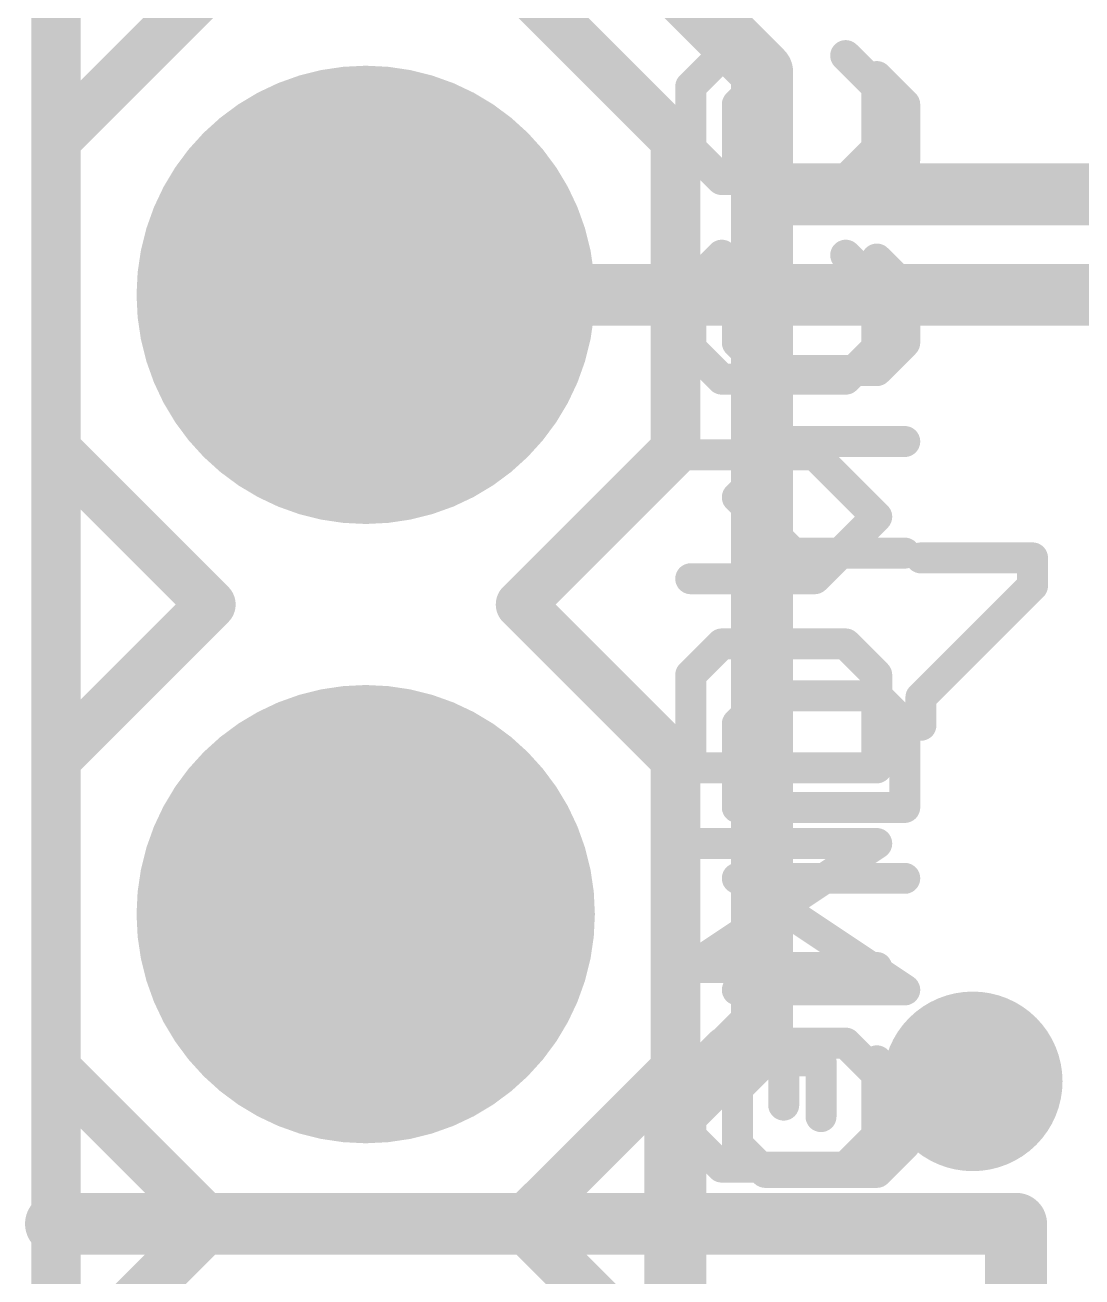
# Model space of a CAD drawing. Extents: x -37 to 70, y -23 to 28.
# Drawn here: x -0.13 to 4.21, y 17.56 to 22.7 of the extents above; entities that cross this region are included whole.
import ezdxf

# ---------------------------------------------------------------- set-up
doc = ezdxf.new("R2010")
doc.units = 0
for name, color, linetype in [('1', 12, 'CONTINUOUS'), ('16', 132, 'CONTINUOUS'), ('17', 110, 'CONTINUOUS'), ('18', 110, 'CONTINUOUS'), ('20', 53, 'CONTINUOUS'), ('21', 41, 'CONTINUOUS'), ('22', 40, 'CONTINUOUS')]:
    doc.layers.add(name, color=color, linetype=linetype)

# ---------------------------------------------------------------- blocks, each defined once
blk = doc.blocks.new('ROUNDP')
at = {"const_width": 0.5}
blk.add_lwpolyline([(0, -0.25, 1), (0, 0.25, 1), (0, -0.25)], format="xyb", dxfattribs=at)
blk = doc.blocks.new('ROUNDV')
at = {"const_width": 0.5}
blk.add_lwpolyline([(0, -0.25, 1), (0, 0.25, 1), (0, -0.25)], format="xyb", dxfattribs=at)

msp = doc.modelspace()

# ---------------------------------------------------------------- linework, layer by layer
at = {"layer": '1'}
for points, const_width in [([(0, 27.94), (0, 0)], 0.2032), ([(2.8956, 22.5044), (1.27, 24.13)], 0.254), ([(2.8956, 22.0027), (2.8956, 22.5044)], 0.254), ([(2.8956, 18.5928), (2.8956, 22.0027)], 0.254), ([(6.35, 22.0027), (2.8956, 22.0027)], 0.254), ([(2.54, 18.2372), (2.8956, 18.5928)], 0.254), ([(2.54, 11.938), (2.54, 18.2372)], 0.254)]:
    msp.add_lwpolyline(points, dxfattribs=dict(at, const_width=const_width))
at = {"layer": '1', "const_width": 0.127}
for points in [[(2.9591, 22.5044, 1), (2.8321, 22.5044)], [(2.8507, 22.4595, 1), (2.9405, 22.5493)], [(2.9591, 22.0027, 1), (2.8321, 22.0027)], [(2.8956, 22.0662, 1), (2.8956, 21.9392)], [(2.8321, 22.0027, 1), (2.9591, 22.0027)], [(2.9405, 18.5479, 1), (2.8507, 18.6377)], [(2.8321, 18.5928, 1), (2.9591, 18.5928)], [(2.6035, 18.2372, 1), (2.4765, 18.2372)], [(2.4951, 18.2821, 1), (2.5849, 18.1923)]]:
    msp.add_lwpolyline(points, format="xyb", dxfattribs=at)
at = {"layer": '16'}
for points, const_width in [([(0, 0), (0, 27.94)], 0.2032), ([(1.27, 21.59), (8.636, 21.59)], 0.254)]:
    msp.add_lwpolyline(points, dxfattribs=dict(at, const_width=const_width))
at = {"layer": '16', "const_width": 0.127}
msp.add_lwpolyline([(1.27, 21.6535, 1), (1.27, 21.5265)], format="xyb", dxfattribs=at)
at = {"layer": '20', "const_width": 0.2032}
msp.add_lwpolyline([(0, 27.94), (0, 0)], dxfattribs=at)
at = {"layer": '21'}
for points, const_width in [([(2.73, 22.5712), (2.6029, 22.4441)], 0.127), ([(3.3655, 22.4441), (3.2384, 22.5712)], 0.127), ([(2.6029, 22.4441), (2.6029, 22.1899)], 0.127), ([(3.3655, 22.1899), (3.3655, 22.4441)], 0.127), ([(2.6029, 22.1899), (2.73, 22.0628)], 0.127), ([(3.2384, 22.0628), (3.3655, 22.1899)], 0.127), ([(2.73, 22.0628), (3.2384, 22.0628)], 0.127), ([(2.73, 21.7526), (2.6029, 21.6255)], 0.127), ([(3.3655, 21.6255), (3.2384, 21.7526)], 0.127), ([(2.6029, 21.6255), (2.6029, 21.3713)], 0.127), ([(3.3655, 21.3713), (3.3655, 21.6255)], 0.127), ([(2.6029, 21.3713), (2.73, 21.2442)], 0.127), ([(3.2384, 21.2442), (3.3655, 21.3713)], 0.127), ([(2.73, 21.2442), (3.2384, 21.2442)], 0.127), ([(3.1113, 20.9341), (2.6029, 20.9341)], 0.127), ([(3.3655, 20.6798), (3.1113, 20.9341)], 0.127), ([(3.1113, 20.4256), (3.3655, 20.6798)], 0.127), ([(3.5468, 20.5111), (4.0044, 20.5111)], 0.127), ([(4.0044, 20.5111), (4.0044, 20.3967)], 0.127), ([(2.6029, 20.4256), (3.1113, 20.4256)], 0.127), ([(4.0044, 20.3967), (3.5468, 19.9391)], 0.127), ([(2.73, 20.1582), (2.6029, 20.0311)], 0.127), ([(3.2384, 20.1582), (2.73, 20.1582)], 0.127), ([(3.3655, 20.0311), (3.2384, 20.1582)], 0.127), ([(2.6029, 20.0311), (2.6029, 19.6498)], 0.127), ([(3.3655, 19.6498), (3.3655, 20.0311)], 0.127), ([(3.5468, 19.9391), (3.5468, 19.8247)], 0.127), ([(2.6029, 19.6498), (3.3655, 19.6498)], 0.127), ([(2.6029, 18.8312), (3.3655, 19.3396)], 0.127), ([(3.3655, 19.3396), (2.6029, 19.3396)], 0.127), ([(3.3655, 18.8312), (2.6029, 18.8312)], 0.127), ([(2.73, 18.5211), (2.6029, 18.394)], 0.127), ([(3.2384, 18.5211), (2.9842, 18.5211)], 0.127), ([(2.9842, 18.5211), (2.9842, 18.2668)], 0.127), ([(3.3655, 18.394), (3.2384, 18.5211)], 0.127), ([(2.6029, 18.394), (2.6029, 18.1397)], 0.127), ([(3.3655, 18.1397), (3.3655, 18.394)], 0.127), ([(2.6029, 18.1397), (2.73, 18.0126)], 0.127), ([(3.2384, 18.0126), (3.3655, 18.1397)], 0.127), ([(2.73, 18.0126), (3.2384, 18.0126)], 0.127), ([(0, 17.78), (3.937, 17.78)], 0.254), ([(3.937, 17.78), (3.937, 15.24)], 0.254)]:
    msp.add_lwpolyline(points, dxfattribs=dict(at, const_width=const_width))
for points, const_width in [([(2.7524, 22.5488, 1), (2.7075, 22.5937)], 0.0635), ([(3.2608, 22.5937, 1), (3.2159, 22.5488)], 0.0635), ([(2.6346, 22.4441, 1), (2.5711, 22.4441)], 0.0635), ([(2.5804, 22.4666, 1), (2.6253, 22.4217)], 0.0635), ([(3.3973, 22.4441, 1), (3.3338, 22.4441)], 0.0635), ([(3.343, 22.4217, 1), (3.388, 22.4666)], 0.0635), ([(2.6253, 22.2123, 1), (2.5804, 22.1674)], 0.0635), ([(3.388, 22.1674, 1), (3.343, 22.2123)], 0.0635), ([(2.5711, 22.1899, 1), (2.6346, 22.1899)], 0.0635), ([(3.3338, 22.1899, 1), (3.3973, 22.1899)], 0.0635), ([(2.73, 22.0945, 1), (2.73, 22.031)], 0.0635), ([(2.7075, 22.0403, 1), (2.7524, 22.0852)], 0.0635), ([(3.2159, 22.0852, 1), (3.2608, 22.0403)], 0.0635), ([(3.2384, 22.031, 1), (3.2384, 22.0945)], 0.0635), ([(2.7524, 21.7302, 1), (2.7075, 21.7751)], 0.0635), ([(3.2608, 21.7751, 1), (3.2159, 21.7302)], 0.0635), ([(2.6346, 21.6255, 1), (2.5711, 21.6255)], 0.0635), ([(2.5804, 21.648, 1), (2.6253, 21.6031)], 0.0635), ([(3.3973, 21.6255, 1), (3.3338, 21.6255)], 0.0635), ([(3.343, 21.6031, 1), (3.388, 21.648)], 0.0635), ([(2.6253, 21.3938, 1), (2.5804, 21.3489)], 0.0635), ([(3.388, 21.3489, 1), (3.343, 21.3938)], 0.0635), ([(2.5711, 21.3713, 1), (2.6346, 21.3713)], 0.0635), ([(3.3338, 21.3713, 1), (3.3973, 21.3713)], 0.0635), ([(2.73, 21.276, 1), (2.73, 21.2125)], 0.0635), ([(2.7075, 21.2218, 1), (2.7524, 21.2667)], 0.0635), ([(3.2159, 21.2667, 1), (3.2608, 21.2218)], 0.0635), ([(3.2384, 21.2125, 1), (3.2384, 21.276)], 0.0635), ([(2.6029, 20.9658, 1), (2.6029, 20.9023)], 0.0635), ([(3.1337, 20.9565, 1), (3.0888, 20.9116)], 0.0635), ([(3.1113, 20.9023, 1), (3.1113, 20.9658)], 0.0635), ([(3.388, 20.6574, 1), (3.343, 20.7023)], 0.0635), ([(3.343, 20.6574, 1), (3.388, 20.7023)], 0.0635), ([(3.5468, 20.5428, 1), (3.5468, 20.4793)], 0.0635), ([(4.0362, 20.5111, 1), (3.9727, 20.5111)], 0.0635), ([(4.0044, 20.4793, 1), (4.0044, 20.5428)], 0.0635), ([(2.6029, 20.4574, 1), (2.6029, 20.3939)], 0.0635), ([(3.1113, 20.3939, 1), (3.1113, 20.4574)], 0.0635), ([(3.0888, 20.4481, 1), (3.1337, 20.4032)], 0.0635), ([(4.0269, 20.3742, 1), (3.982, 20.4191)], 0.0635), ([(3.9727, 20.3967, 1), (4.0362, 20.3967)], 0.0635), ([(2.73, 20.19, 1), (2.73, 20.1265)], 0.0635), ([(2.7524, 20.1358, 1), (2.7075, 20.1807)], 0.0635), ([(3.2608, 20.1807, 1), (3.2159, 20.1358)], 0.0635), ([(3.2384, 20.1265, 1), (3.2384, 20.19)], 0.0635), ([(2.6346, 20.0311, 1), (2.5711, 20.0311)], 0.0635), ([(2.5804, 20.0536, 1), (2.6253, 20.0087)], 0.0635), ([(3.3973, 20.0311, 1), (3.3338, 20.0311)], 0.0635), ([(3.343, 20.0087, 1), (3.388, 20.0536)], 0.0635), ([(3.5786, 19.9391, 1), (3.5151, 19.9391)], 0.0635), ([(3.5244, 19.9615, 1), (3.5693, 19.9166)], 0.0635), ([(3.5151, 19.8247, 1), (3.5786, 19.8247)], 0.0635), ([(2.6029, 19.6815, 1), (2.6029, 19.618)], 0.0635), ([(2.5711, 19.6498, 1), (2.6346, 19.6498)], 0.0635), ([(3.3338, 19.6498, 1), (3.3973, 19.6498)], 0.0635), ([(3.3655, 19.618, 1), (3.3655, 19.6815)], 0.0635), ([(2.6029, 19.3714, 1), (2.6029, 19.3079)], 0.0635), ([(3.3831, 19.3132, 1), (3.3479, 19.3661)], 0.0635), ([(3.3655, 19.3079, 1), (3.3655, 19.3714)], 0.0635), ([(2.5852, 18.8576, 1), (2.6205, 18.8048)], 0.0635), ([(2.6029, 18.863, 1), (2.6029, 18.7995)], 0.0635), ([(3.3655, 18.7995, 1), (3.3655, 18.863)], 0.0635), ([(2.7524, 18.4986, 1), (2.7075, 18.5435)], 0.0635), ([(3.0159, 18.5211, 1), (2.9524, 18.5211)], 0.0635), ([(2.9842, 18.5528, 1), (2.9842, 18.4893)], 0.0635), ([(3.2608, 18.5435, 1), (3.2159, 18.4986)], 0.0635), ([(3.2384, 18.4893, 1), (3.2384, 18.5528)], 0.0635), ([(2.6346, 18.394, 1), (2.5711, 18.394)], 0.0635), ([(2.5804, 18.4164, 1), (2.6253, 18.3715)], 0.0635), ([(3.3973, 18.394, 1), (3.3338, 18.394)], 0.0635), ([(3.343, 18.3715, 1), (3.388, 18.4164)], 0.0635), ([(2.9524, 18.2668, 1), (3.0159, 18.2668)], 0.0635), ([(2.6253, 18.1622, 1), (2.5804, 18.1173)], 0.0635), ([(3.388, 18.1173, 1), (3.343, 18.1622)], 0.0635), ([(2.5711, 18.1397, 1), (2.6346, 18.1397)], 0.0635), ([(3.3338, 18.1397, 1), (3.3973, 18.1397)], 0.0635), ([(2.73, 18.0444, 1), (2.73, 17.9809)], 0.0635), ([(3.2384, 17.9809, 1), (3.2384, 18.0444)], 0.0635), ([(2.7075, 17.9902, 1), (2.7524, 18.0351)], 0.0635), ([(3.2159, 18.0351, 1), (3.2608, 17.9902)], 0.0635), ([(0, 17.8435, 1), (0, 17.7165)], 0.127), ([(4.0005, 17.78, 1), (3.8735, 17.78)], 0.127), ([(3.937, 17.7165, 1), (3.937, 17.8435)], 0.127)]:
    msp.add_lwpolyline(points, format="xyb", dxfattribs=dict(at, const_width=const_width))
at = {"layer": '22'}
for points, const_width in [([(0.635, 22.86), (0, 22.225)], 0.2032), ([(2.54, 22.225), (1.905, 22.86)], 0.2032), ([(2.794, 22.3709), (2.9084, 22.4853)], 0.127), ([(3.366, 22.4853), (3.4804, 22.3709)], 0.127), ([(2.794, 22.1421), (2.794, 22.3709)], 0.127), ([(3.4804, 22.3709), (3.4804, 22.1421)], 0.127), ([(0, 22.225), (0, 20.955)], 0.2032), ([(2.54, 20.955), (2.54, 22.225)], 0.2032), ([(2.9084, 22.0277), (2.794, 22.1421)], 0.127), ([(3.4804, 22.1421), (3.366, 22.0277)], 0.127), ([(3.366, 22.0277), (2.9084, 22.0277)], 0.127), ([(2.794, 21.6225), (2.9084, 21.7369)], 0.127), ([(3.366, 21.7369), (3.4804, 21.6225)], 0.127), ([(2.794, 21.3937), (2.794, 21.6225)], 0.127), ([(3.4804, 21.6225), (3.4804, 21.3937)], 0.127), ([(2.9084, 21.2793), (2.794, 21.3937)], 0.127), ([(3.4804, 21.3937), (3.366, 21.2793)], 0.127), ([(3.366, 21.2793), (2.9084, 21.2793)], 0.127), ([(0.635, 20.32), (0, 20.955)], 0.2032), ([(2.54, 20.955), (1.905, 20.32)], 0.2032), ([(2.794, 20.7597), (3.0228, 20.9885)], 0.127), ([(3.0228, 20.9885), (3.4804, 20.9885)], 0.127), ([(3.0228, 20.5309), (2.794, 20.7597)], 0.127), ([(3.4804, 20.5309), (3.0228, 20.5309)], 0.127), ([(0.635, 20.32), (0, 19.685)], 0.2032), ([(2.54, 19.685), (1.905, 20.32)], 0.2032), ([(2.794, 19.8309), (2.9084, 19.9453)], 0.127), ([(2.9084, 19.9453), (3.366, 19.9453)], 0.127), ([(3.366, 19.9453), (3.4804, 19.8309)], 0.127), ([(2.794, 19.4877), (2.794, 19.8309)], 0.127), ([(3.4804, 19.8309), (3.4804, 19.4877)], 0.127), ([(0, 19.685), (0, 18.415)], 0.2032), ([(2.54, 18.415), (2.54, 19.685)], 0.2032), ([(3.4804, 19.4877), (2.794, 19.4877)], 0.127), ([(3.4804, 18.7393), (2.794, 19.1969)], 0.127), ([(2.794, 19.1969), (3.4804, 19.1969)], 0.127), ([(2.794, 18.7393), (3.4804, 18.7393)], 0.127), ([(0, 18.415), (0.635, 17.78)], 0.2032), ([(1.905, 17.78), (2.54, 18.415)], 0.2032), ([(2.794, 18.3341), (2.9084, 18.4485)], 0.127), ([(2.9084, 18.4485), (3.1372, 18.4485)], 0.127), ([(3.1372, 18.4485), (3.1372, 18.2197)], 0.127), ([(3.366, 18.4485), (3.4804, 18.3341)], 0.127), ([(2.794, 18.1053), (2.794, 18.3341)], 0.127), ([(3.4804, 18.3341), (3.4804, 18.1053)], 0.127), ([(2.9084, 17.9909), (2.794, 18.1053)], 0.127), ([(3.4804, 18.1053), (3.366, 17.9909)], 0.127), ([(3.366, 17.9909), (2.9084, 17.9909)], 0.127), ([(0, 17.78), (3.937, 17.78)], 0.254), ([(0.635, 17.78), (0, 17.145)], 0.2032), ([(2.54, 17.145), (1.905, 17.78)], 0.2032), ([(3.937, 17.78), (3.937, 15.24)], 0.254)]:
    msp.add_lwpolyline(points, dxfattribs=dict(at, const_width=const_width))
for points, const_width in [([(2.9308, 22.4628, 1), (2.8859, 22.5077)], 0.0635), ([(3.3884, 22.5077, 1), (3.3435, 22.4628)], 0.0635), ([(2.8258, 22.3709, 1), (2.7622, 22.3709)], 0.0635), ([(2.7715, 22.3933, 1), (2.8165, 22.3484)], 0.0635), ([(3.5121, 22.3709, 1), (3.4486, 22.3709)], 0.0635), ([(3.4579, 22.3484, 1), (3.5028, 22.3933)], 0.0635), ([(0.0508, 22.225, 1), (-0.0508, 22.225)], 0.1016), ([(-0.0359, 22.2609, 1), (0.0359, 22.1891)], 0.1016), ([(2.5908, 22.225, 1), (2.4892, 22.225)], 0.1016), ([(2.5041, 22.1891, 1), (2.5759, 22.2609)], 0.1016), ([(2.8165, 22.1646, 1), (2.7715, 22.1197)], 0.0635), ([(3.5028, 22.1197, 1), (3.4579, 22.1646)], 0.0635), ([(2.7622, 22.1421, 1), (2.8258, 22.1421)], 0.0635), ([(3.4486, 22.1421, 1), (3.5121, 22.1421)], 0.0635), ([(2.9084, 22.0595, 1), (2.9084, 21.996)], 0.0635), ([(2.8859, 22.0053, 1), (2.9308, 22.0502)], 0.0635), ([(3.3435, 22.0502, 1), (3.3884, 22.0053)], 0.0635), ([(3.366, 21.996, 1), (3.366, 22.0595)], 0.0635), ([(2.9308, 21.7144, 1), (2.8859, 21.7593)], 0.0635), ([(3.3884, 21.7593, 1), (3.3435, 21.7144)], 0.0635), ([(2.8258, 21.6225, 1), (2.7622, 21.6225)], 0.0635), ([(2.7715, 21.6449, 1), (2.8165, 21.6)], 0.0635), ([(3.5121, 21.6225, 1), (3.4486, 21.6225)], 0.0635), ([(3.4579, 21.6, 1), (3.5028, 21.6449)], 0.0635), ([(2.7622, 21.3937, 1), (2.8258, 21.3937)], 0.0635), ([(2.8165, 21.4161, 1), (2.7715, 21.3712)], 0.0635), ([(3.4486, 21.3937, 1), (3.5121, 21.3937)], 0.0635), ([(3.5028, 21.3712, 1), (3.4579, 21.4161)], 0.0635), ([(2.9084, 21.311, 1), (2.9084, 21.2475)], 0.0635), ([(2.8859, 21.2568, 1), (2.9308, 21.3017)], 0.0635), ([(3.3435, 21.3017, 1), (3.3884, 21.2568)], 0.0635), ([(3.366, 21.2475, 1), (3.366, 21.311)], 0.0635), ([(0.0359, 20.9909, 1), (-0.0359, 20.9191)], 0.1016), ([(2.5759, 20.9191, 1), (2.5041, 20.9909)], 0.1016), ([(3.0228, 21.0202, 1), (3.0228, 20.9567)], 0.0635), ([(3.0452, 20.966, 1), (3.0003, 21.0109)], 0.0635), ([(3.4804, 20.9567, 1), (3.4804, 21.0202)], 0.0635), ([(-0.0508, 20.955, 1), (0.0508, 20.955)], 0.1016), ([(2.4892, 20.955, 1), (2.5908, 20.955)], 0.1016), ([(2.8165, 20.7821, 1), (2.7715, 20.7372)], 0.0635), ([(2.7715, 20.7821, 1), (2.8165, 20.7372)], 0.0635), ([(3.0228, 20.5626, 1), (3.0228, 20.4991)], 0.0635), ([(3.4804, 20.4991, 1), (3.4804, 20.5626)], 0.0635), ([(3.0003, 20.5084, 1), (3.0452, 20.5533)], 0.0635), ([(0.6709, 20.2841, 1), (0.5991, 20.3559)], 0.1016), ([(0.5991, 20.2841, 1), (0.6709, 20.3559)], 0.1016), ([(1.9409, 20.3559, 1), (1.8691, 20.2841)], 0.1016), ([(1.8691, 20.3559, 1), (1.9409, 20.2841)], 0.1016), ([(2.9084, 19.977, 1), (2.9084, 19.9135)], 0.0635), ([(2.9308, 19.9228, 1), (2.8859, 19.9677)], 0.0635), ([(3.3884, 19.9677, 1), (3.3435, 19.9228)], 0.0635), ([(3.366, 19.9135, 1), (3.366, 19.977)], 0.0635), ([(2.8258, 19.8309, 1), (2.7622, 19.8309)], 0.0635), ([(2.7715, 19.8533, 1), (2.8165, 19.8084)], 0.0635), ([(3.5121, 19.8309, 1), (3.4486, 19.8309)], 0.0635), ([(3.4579, 19.8084, 1), (3.5028, 19.8533)], 0.0635), ([(0.0508, 19.685, 1), (-0.0508, 19.685)], 0.1016), ([(-0.0359, 19.7209, 1), (0.0359, 19.6491)], 0.1016), ([(2.5908, 19.685, 1), (2.4892, 19.685)], 0.1016), ([(2.5041, 19.6491, 1), (2.5759, 19.7209)], 0.1016), ([(2.7622, 19.4877, 1), (2.8258, 19.4877)], 0.0635), ([(2.794, 19.5195, 1), (2.794, 19.456)], 0.0635), ([(3.4486, 19.4877, 1), (3.5121, 19.4877)], 0.0635), ([(3.4804, 19.456, 1), (3.4804, 19.5195)], 0.0635), ([(2.8116, 19.2233, 1), (2.7764, 19.1705)], 0.0635), ([(2.794, 19.2286, 1), (2.794, 19.1651)], 0.0635), ([(3.4804, 19.1651, 1), (3.4804, 19.2286)], 0.0635), ([(2.794, 18.771, 1), (2.794, 18.7075)], 0.0635), ([(3.4628, 18.7129, 1), (3.498, 18.7657)], 0.0635), ([(3.4804, 18.7075, 1), (3.4804, 18.771)], 0.0635), ([(0.0359, 18.4509, 1), (-0.0359, 18.3791)], 0.1016), ([(2.5759, 18.3791, 1), (2.5041, 18.4509)], 0.1016), ([(2.9084, 18.4802, 1), (2.9084, 18.4167)], 0.0635), ([(2.9308, 18.426, 1), (2.8859, 18.4709)], 0.0635), ([(3.1689, 18.4485, 1), (3.1054, 18.4485)], 0.0635), ([(3.1372, 18.4167, 1), (3.1372, 18.4802)], 0.0635), ([(3.3884, 18.4709, 1), (3.3435, 18.426)], 0.0635), ([(-0.0508, 18.415, 1), (0.0508, 18.415)], 0.1016), ([(2.4892, 18.415, 1), (2.5908, 18.415)], 0.1016), ([(2.8258, 18.3341, 1), (2.7622, 18.3341)], 0.0635), ([(2.7715, 18.3565, 1), (2.8165, 18.3116)], 0.0635), ([(3.5121, 18.3341, 1), (3.4486, 18.3341)], 0.0635), ([(3.4579, 18.3116, 1), (3.5028, 18.3565)], 0.0635), ([(3.1054, 18.2197, 1), (3.1689, 18.2197)], 0.0635), ([(2.7622, 18.1053, 1), (2.8258, 18.1053)], 0.0635), ([(2.8165, 18.1277, 1), (2.7715, 18.0828)], 0.0635), ([(3.4486, 18.1053, 1), (3.5121, 18.1053)], 0.0635), ([(3.5028, 18.0828, 1), (3.4579, 18.1277)], 0.0635), ([(2.9084, 18.0226, 1), (2.9084, 17.9591)], 0.0635), ([(2.8859, 17.9684, 1), (2.9308, 18.0133)], 0.0635), ([(3.3435, 18.0133, 1), (3.3884, 17.9684)], 0.0635), ([(3.366, 17.9591, 1), (3.366, 18.0226)], 0.0635), ([(0, 17.8435, 1), (0, 17.7165)], 0.127), ([(0.6709, 17.7441, 1), (0.5991, 17.8159)], 0.1016), ([(1.9409, 17.8159, 1), (1.8691, 17.7441)], 0.1016), ([(4.0005, 17.78, 1), (3.8735, 17.78)], 0.127), ([(3.937, 17.7165, 1), (3.937, 17.8435)], 0.127), ([(0.5991, 17.7441, 1), (0.6709, 17.8159)], 0.1016), ([(1.8691, 17.8159, 1), (1.9409, 17.7441)], 0.1016)]:
    msp.add_lwpolyline(points, format="xyb", dxfattribs=dict(at, const_width=const_width))

# ---------------------------------------------------------------- block references
at = {"layer": '17', "xscale": 1.8796, "yscale": 1.8796}
for p in [(1.27, 21.59), (1.27, 21.59), (1.27, 19.05), (1.27, 19.05)]:
    msp.add_blockref('ROUNDP', p, dxfattribs=at)
at = {"layer": '18', "xscale": 0.7366, "yscale": 0.7366}
msp.add_blockref('ROUNDV', (3.7592, 18.3642), dxfattribs=at)
msp.add_blockref('ROUNDV', (3.7592, 18.3642), dxfattribs=at)

doc.saveas('drawing.dxf')
